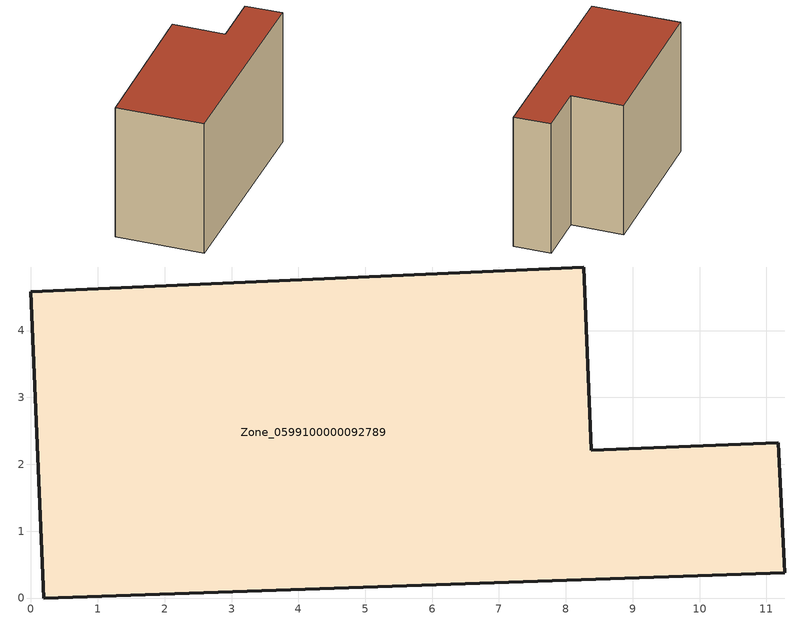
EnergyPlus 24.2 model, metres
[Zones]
Zone_0599100000092789
 floor ground (C_G): 0,4.58 8.27,4.95 8.38,2.21 11.18,2.32 11.27,0.38 0.19,0 z0
 wall outside (C_F): 8.27,4.95 0,4.58 0.19,0 11.27,0.38 11.18,2.32 8.38,2.21 8.27,4.95 z0:7.31
 roof outside (C_R): 11.27,0.38 11.18,2.32 8.38,2.21 8.27,4.95 0,4.58 0.19,0 z7.31
[BUILDING]
Pand.0599100000092789: North Axis=0; Terrain=City; Loads Convergence Tolerance Value=0.04; Temperature Convergence Tolerance Value=0.4; Solar Distribution=FullExterior; Maximum Number of Warmup Days=25; Minimum Number of Warmup Days=1
[Site:Location]
Rotterdam.The.Hague.AP_ZH_NLD Design_Conditions: Latitude=51.96; Longitude=4.45; Time Zone=1; Elevation=-4.5
[SITE:GROUNDTEMPERATURE:BUILDINGSURFACE]
18, 18, 18, 18, 18, 18, 18, 18, 18, 18, 18, 18
[MATERIAL] Thermal Absorptance=0.9; Solar Absorptance=0.7; Visible Absorptance=0.7
Name | Roughness | Thickness | Conductivity | Density | Specific Heat
G.TI.1946 | MediumSmooth | 0.15 | 1 | 540 | 1210
F.TI.1946 | Rough | 0.3 | 0.857143 | 1920 | 840
R.TI.1946 | MediumRough | 0.2 | 0.1 | 1500 | 1000
[CONSTRUCTION]
C_G: G.TI.1946
C_F: F.TI.1946
C_R: R.TI.1946
[ZONE]
Zone_0599100000092789: Type=1; Multiplier=1; Ceiling Height=Autocalculate; Volume=Autocalculate; Floor Area=autocalculate; Part of Total Floor Area=Yes
[ZONEINFILTRATION:DESIGNFLOWRATE]
Infil_Zone_0599100000092789: Zone or ZoneList or Space or SpaceList=Zone_0599100000092789; Schedule=AlwaysOn; Design Flow Rate Calculation Method=Flow/Area; Flow Rate per Floor Area=0.003; Constant Term Coefficient=1; Temperature Term Coefficient=0; Velocity Term Coefficient=0; Velocity Squared Term Coefficient=0
[HVACTEMPLATE:ZONE:IDEALLOADSAIRSYSTEM]
Zone_0599100000092789: Maximum Heating Supply Air Temperature=50; Minimum Cooling Supply Air Temperature=13; Maximum Heating Supply Air Humidity Ratio=0.0156; Minimum Cooling Supply Air Humidity Ratio=0.0077; Heating Limit=NoLimit; Cooling Limit=NoLimit; Dehumidification Control Type=ConstantSensibleHeatRatio; Cooling Sensible Heat Ratio=0.7; Dehumidification Setpoint=60; Humidification Control Type=None; Humidification Setpoint=30; Outdoor Air Method=None; Outdoor Air Flow Rate per Person=0.00944; Outdoor Air Flow Rate per Zone Floor Area=0; Outdoor Air Flow Rate per Zone=0; Demand Controlled Ventilation Type=None; Outdoor Air Economizer Type=NoEconomizer; Heat Recovery Type=None; Sensible Heat Recovery Effectiveness=0.7; Latent Heat Recovery Effectiveness=0.65
[ZONECONTROL:THERMOSTAT]
ThermostatControl_Zone_0599100000092789: Zone or ZoneList=Zone_0599100000092789; Control Type Schedule=DualSetpointControlType; Control 1=Thermostat_Zone_0599100000092789; Temperature Difference Between Cutout And Setpoint=0
[THERMOSTATSETPOINT:DUALSETPOINT]
Thermostat_Zone_0599100000092789: Heating Setpoint Temperature Schedule=HeatingSetpoint_Zone_0599100000092789; Cooling Setpoint Temperature Schedule=CoolingSetpoint_Zone_0599100000092789
[SCHEDULE:COMPACT]
HeatingSetpoint_Zone_0599100000092789: Through: 12/31, For: AllDays, Until: 24:00, 21
CoolingSetpoint_Zone_0599100000092789: Through: 12/31, For: AllDays, Until: 24:00, 24
DualSetpointControlType: Through: 12/31, For: AllDays, Until: 24:00, 4
AlwaysOn: Through: 12/31, For: AllDays, Until: 24:00, 1
